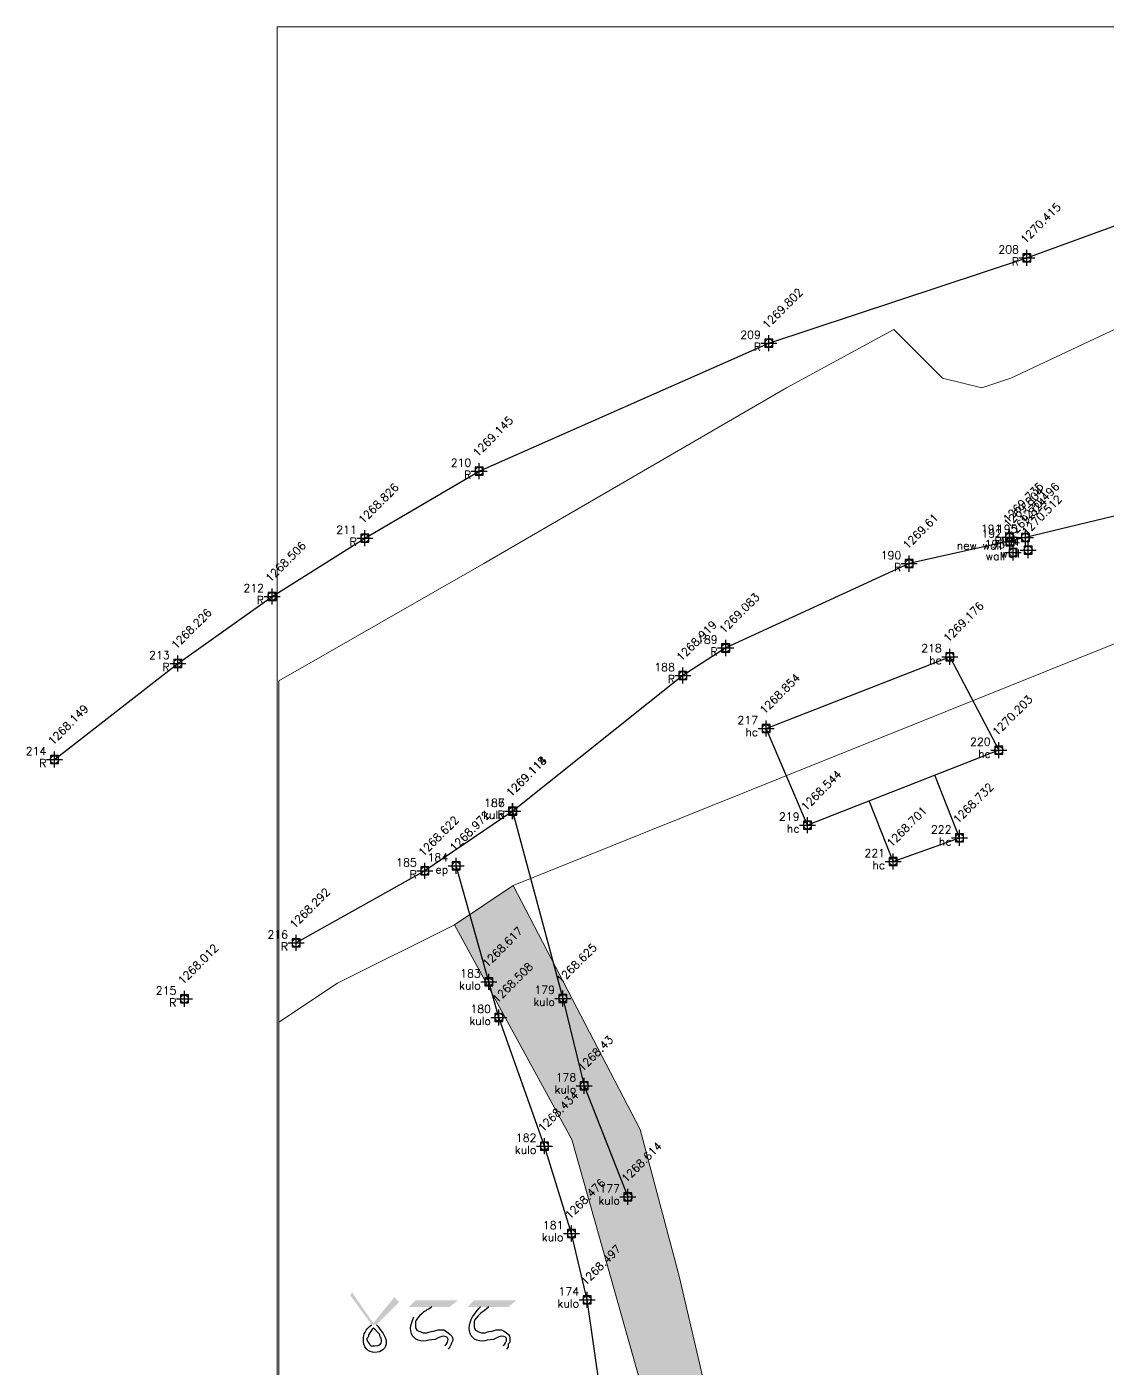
# Model space of a CAD drawing. Header units: metres. Extents: x 345912 to 349030, y 3061206 to 3061792.
# Drawn here: x 346734.21 to 346767.95, y 3061498.99 to 3061540.88 of the extents above; entities that cross this region are included whole.
import ezdxf
from ezdxf.enums import TextEntityAlignment as Align

# ---------------------------------------------------------------- set-up
doc = ezdxf.new("R2010")
doc.units = ezdxf.units.M
doc.header["$MEASUREMENT"] = 0
doc.header["$PDMODE"] = 98
doc.header["$PDSIZE"] = 0.25
for name, color, linetype in [('ep', 7, 'Continuous'), ('Features', 5, 'Continuous'), ('hc', 7, 'Continuous'), ('kulo', 7, 'Continuous'), ('new wall', 7, 'Continuous'), ('PDF4_Geometry', 7, 'Continuous'), ('PDF4_Solid Fills', 7, 'Continuous'), ('Points', 7, 'Continuous'), ('Points-ELV', 6, 'Continuous'), ('Points-NUM', 4, 'Continuous'), ('Points-TXT', 3, 'Continuous'), ('R', 1, 'Continuous'), ('wall', 42, 'Continuous')]:
    doc.layers.add(name, color=color, linetype=linetype)
doc.styles.add('romans', font='romans.shx')

# ---------------------------------------------------------------- blocks, each defined once
blk = doc.blocks.new('POINTS')
at = {"layer": 'Points'}
blk.add_line((0, 0), (0, 0), dxfattribs=at)
blk.add_point((0, 0), dxfattribs=at)
at = {"layer": 'Points-ELV', "style": 'romans'}
blk.add_attdef('ELEV', text='', height=1, rotation=45, dxfattribs=at).set_placement((0, 0), align=Align.BOTTOM_LEFT)
at = {"layer": 'Points-NUM', "style": 'romans'}
blk.add_attdef('PTNUM', text='', height=1, dxfattribs=at).set_placement((0, 0), align=Align.BOTTOM_RIGHT)
at = {"layer": 'Points-TXT', "style": 'romans'}
blk.add_attdef('DESC', text='', height=1, dxfattribs=at).set_placement((0, 0), align=Align.BOTTOM_RIGHT)
blk = doc.blocks.new('dh')
at = {"layer": 'Features'}
blk.add_lwpolyline([(346493.021, 3061338.153), (346498.758, 3061340.397), (346500.285, 3061337.477), (346494.316, 3061335.138)], close=True, dxfattribs=at)
for points in [[(346496.987, 3061334), (346499.062, 3061334.736), (346498.29369, 3061336.69669)], [(346496.987, 3061334), (346496.24488, 3061335.89385)], [(346485.109, 3061335.57), (346486.679, 3061329.726), (346487.343, 3061326.996), (346488.71, 3061323.526)], [(346488.041, 3061310.547), (346488.061, 3061315.966), (346487.433, 3061320.309), (346486.944, 3061322.378), (346486.101, 3061325.11), (346484.682, 3061329.131), (346484.363, 3061330.241), (346483.346, 3061333.862)]]:
    blk.add_lwpolyline(points, dxfattribs=at)
at = {"layer": 'R'}
for points in [[(346470.8, 3061337.185), (346474.65, 3061340.185), (346477.595, 3061342.279), (346480.492, 3061344.098), (346484.067, 3061346.193), (346493.109, 3061350.19), (346501.168, 3061352.853), (346507.472, 3061355.156), (346517.062, 3061356.668), (346525.415, 3061357.549), (346531.112, 3061358.336), (346598.36, 3061359.118), (346606.403, 3061359.135), (346619.498, 3061357.676), (346630.573, 3061355.794), (346651.92, 3061352.284)], [(346649.951, 3061343.735), (346627.556, 3061347.044), (346618.472, 3061348.789), (346597.905, 3061350.377), (346531.896, 3061350.384), (346516.74, 3061347.88), (346501.121, 3061344.123), (346497.494, 3061343.302), (346491.76, 3061340.668), (346490.424, 3061339.807), (346485.111, 3061335.573), (346482.366, 3061333.706), (346478.345, 3061331.457)]]:
    blk.add_lwpolyline(points, dxfattribs=at)
at = {"layer": 'ep', "linetype": 'Continuous'}
ref = blk.add_blockref('POINTS', (346483.346, 3061333.862, 1268.972), dxfattribs=at)
ref.add_attrib('PTNUM', '184', dxfattribs={"layer": 'Points-NUM', "height": 0.25, "style": 'romans'}).set_placement((346483.096, 3061333.9245, 1268.972), align=Align.BOTTOM_RIGHT)
ref.add_attrib('DESC', 'ep', dxfattribs={"layer": 'Points-TXT', "height": 0.25, "style": 'romans'}).set_placement((346483.096, 3061333.5495, 1268.972), align=Align.BOTTOM_RIGHT)
ref.add_attrib('ELEV', '1268.972', dxfattribs={"layer": 'Points-ELV', "height": 0.25, "rotation": 45, "style": 'romans'}).set_placement((346483.346, 3061334.237, 1268.972), align=Align.BOTTOM_LEFT)
at = {"layer": 'hc', "linetype": 'Continuous'}
ref = blk.add_blockref('POINTS', (346498.758, 3061340.397, 1269.176), dxfattribs=at)
ref.add_attrib('PTNUM', '218', dxfattribs={"layer": 'Points-NUM', "height": 0.25, "style": 'romans'}).set_placement((346498.508, 3061340.4595, 1269.176), align=Align.BOTTOM_RIGHT)
ref.add_attrib('DESC', 'hc', dxfattribs={"layer": 'Points-TXT', "height": 0.25, "style": 'romans'}).set_placement((346498.508, 3061340.0845, 1269.176), align=Align.BOTTOM_RIGHT)
ref.add_attrib('ELEV', '1269.176', dxfattribs={"layer": 'Points-ELV', "height": 0.25, "rotation": 45, "style": 'romans'}).set_placement((346498.758, 3061340.772, 1269.176), align=Align.BOTTOM_LEFT)
ref = blk.add_blockref('POINTS', (346493.021, 3061338.153, 1268.854), dxfattribs=at)
ref.add_attrib('PTNUM', '217', dxfattribs={"layer": 'Points-NUM', "height": 0.25, "style": 'romans'}).set_placement((346492.771, 3061338.2155, 1268.854), align=Align.BOTTOM_RIGHT)
ref.add_attrib('DESC', 'hc', dxfattribs={"layer": 'Points-TXT', "height": 0.25, "style": 'romans'}).set_placement((346492.771, 3061337.8405, 1268.854), align=Align.BOTTOM_RIGHT)
ref.add_attrib('ELEV', '1268.854', dxfattribs={"layer": 'Points-ELV', "height": 0.25, "rotation": 45, "style": 'romans'}).set_placement((346493.021, 3061338.528, 1268.854), align=Align.BOTTOM_LEFT)
ref = blk.add_blockref('POINTS', (346500.285, 3061337.477, 1270.203), dxfattribs=at)
ref.add_attrib('PTNUM', '220', dxfattribs={"layer": 'Points-NUM', "height": 0.25, "style": 'romans'}).set_placement((346500.035, 3061337.5395, 1270.203), align=Align.BOTTOM_RIGHT)
ref.add_attrib('DESC', 'hc', dxfattribs={"layer": 'Points-TXT', "height": 0.25, "style": 'romans'}).set_placement((346500.035, 3061337.1645, 1270.203), align=Align.BOTTOM_RIGHT)
ref.add_attrib('ELEV', '1270.203', dxfattribs={"layer": 'Points-ELV', "height": 0.25, "rotation": 45, "style": 'romans'}).set_placement((346500.285, 3061337.852, 1270.203), align=Align.BOTTOM_LEFT)
ref = blk.add_blockref('POINTS', (346494.316, 3061335.138, 1268.544), dxfattribs=at)
ref.add_attrib('PTNUM', '219', dxfattribs={"layer": 'Points-NUM', "height": 0.25, "style": 'romans'}).set_placement((346494.066, 3061335.2005, 1268.544), align=Align.BOTTOM_RIGHT)
ref.add_attrib('DESC', 'hc', dxfattribs={"layer": 'Points-TXT', "height": 0.25, "style": 'romans'}).set_placement((346494.066, 3061334.8255, 1268.544), align=Align.BOTTOM_RIGHT)
ref.add_attrib('ELEV', '1268.544', dxfattribs={"layer": 'Points-ELV', "height": 0.25, "rotation": 45, "style": 'romans'}).set_placement((346494.316, 3061335.513, 1268.544), align=Align.BOTTOM_LEFT)
ref = blk.add_blockref('POINTS', (346499.062, 3061334.736, 1268.732), dxfattribs=at)
ref.add_attrib('PTNUM', '222', dxfattribs={"layer": 'Points-NUM', "height": 0.25, "style": 'romans'}).set_placement((346498.812, 3061334.7985, 1268.732), align=Align.BOTTOM_RIGHT)
ref.add_attrib('DESC', 'hc', dxfattribs={"layer": 'Points-TXT', "height": 0.25, "style": 'romans'}).set_placement((346498.812, 3061334.4235, 1268.732), align=Align.BOTTOM_RIGHT)
ref.add_attrib('ELEV', '1268.732', dxfattribs={"layer": 'Points-ELV', "height": 0.25, "rotation": 45, "style": 'romans'}).set_placement((346499.062, 3061335.111, 1268.732), align=Align.BOTTOM_LEFT)
ref = blk.add_blockref('POINTS', (346496.987, 3061334, 1268.701), dxfattribs=at)
ref.add_attrib('PTNUM', '221', dxfattribs={"layer": 'Points-NUM', "height": 0.25, "style": 'romans'}).set_placement((346496.737, 3061334.0625, 1268.701), align=Align.BOTTOM_RIGHT)
ref.add_attrib('DESC', 'hc', dxfattribs={"layer": 'Points-TXT', "height": 0.25, "style": 'romans'}).set_placement((346496.737, 3061333.6875, 1268.701), align=Align.BOTTOM_RIGHT)
ref.add_attrib('ELEV', '1268.701', dxfattribs={"layer": 'Points-ELV', "height": 0.25, "rotation": 45, "style": 'romans'}).set_placement((346496.987, 3061334.375, 1268.701), align=Align.BOTTOM_LEFT)
at = {"layer": 'kulo', "linetype": 'Continuous'}
ref = blk.add_blockref('POINTS', (346485.109, 3061335.57, 1269.118), dxfattribs=at)
ref.add_attrib('PTNUM', '187', dxfattribs={"layer": 'Points-NUM', "height": 0.25, "style": 'romans'}).set_placement((346484.859, 3061335.6325, 1269.118), align=Align.BOTTOM_RIGHT)
ref.add_attrib('DESC', 'kulo', dxfattribs={"layer": 'Points-TXT', "height": 0.25, "style": 'romans'}).set_placement((346484.859, 3061335.2575, 1269.118), align=Align.BOTTOM_RIGHT)
ref.add_attrib('ELEV', '1269.118', dxfattribs={"layer": 'Points-ELV', "height": 0.25, "rotation": 45, "style": 'romans'}).set_placement((346485.109, 3061335.945, 1269.118), align=Align.BOTTOM_LEFT)
ref = blk.add_blockref('POINTS', (346484.363, 3061330.241, 1268.617), dxfattribs=at)
ref.add_attrib('PTNUM', '183', dxfattribs={"layer": 'Points-NUM', "height": 0.25, "style": 'romans'}).set_placement((346484.113, 3061330.3035, 1268.617), align=Align.BOTTOM_RIGHT)
ref.add_attrib('DESC', 'kulo', dxfattribs={"layer": 'Points-TXT', "height": 0.25, "style": 'romans'}).set_placement((346484.113, 3061329.9285, 1268.617), align=Align.BOTTOM_RIGHT)
ref.add_attrib('ELEV', '1268.617', dxfattribs={"layer": 'Points-ELV', "height": 0.25, "rotation": 45, "style": 'romans'}).set_placement((346484.363, 3061330.616, 1268.617), align=Align.BOTTOM_LEFT)
ref = blk.add_blockref('POINTS', (346486.679, 3061329.726, 1268.625), dxfattribs=at)
ref.add_attrib('PTNUM', '179', dxfattribs={"layer": 'Points-NUM', "height": 0.25, "style": 'romans'}).set_placement((346486.429, 3061329.7885, 1268.625), align=Align.BOTTOM_RIGHT)
ref.add_attrib('DESC', 'kulo', dxfattribs={"layer": 'Points-TXT', "height": 0.25, "style": 'romans'}).set_placement((346486.429, 3061329.4135, 1268.625), align=Align.BOTTOM_RIGHT)
ref.add_attrib('ELEV', '1268.625', dxfattribs={"layer": 'Points-ELV', "height": 0.25, "rotation": 45, "style": 'romans'}).set_placement((346486.679, 3061330.101, 1268.625), align=Align.BOTTOM_LEFT)
ref = blk.add_blockref('POINTS', (346484.682, 3061329.131, 1268.508), dxfattribs=at)
ref.add_attrib('PTNUM', '180', dxfattribs={"layer": 'Points-NUM', "height": 0.25, "style": 'romans'}).set_placement((346484.432, 3061329.1935, 1268.508), align=Align.BOTTOM_RIGHT)
ref.add_attrib('DESC', 'kulo', dxfattribs={"layer": 'Points-TXT', "height": 0.25, "style": 'romans'}).set_placement((346484.432, 3061328.8185, 1268.508), align=Align.BOTTOM_RIGHT)
ref.add_attrib('ELEV', '1268.508', dxfattribs={"layer": 'Points-ELV', "height": 0.25, "rotation": 45, "style": 'romans'}).set_placement((346484.682, 3061329.506, 1268.508), align=Align.BOTTOM_LEFT)
ref = blk.add_blockref('POINTS', (346487.343, 3061326.996, 1268.43), dxfattribs=at)
ref.add_attrib('PTNUM', '178', dxfattribs={"layer": 'Points-NUM', "height": 0.25, "style": 'romans'}).set_placement((346487.093, 3061327.0585, 1268.43), align=Align.BOTTOM_RIGHT)
ref.add_attrib('DESC', 'kulo', dxfattribs={"layer": 'Points-TXT', "height": 0.25, "style": 'romans'}).set_placement((346487.093, 3061326.6835, 1268.43), align=Align.BOTTOM_RIGHT)
ref.add_attrib('ELEV', '1268.43', dxfattribs={"layer": 'Points-ELV', "height": 0.25, "rotation": 45, "style": 'romans'}).set_placement((346487.343, 3061327.371, 1268.43), align=Align.BOTTOM_LEFT)
ref = blk.add_blockref('POINTS', (346486.101, 3061325.11, 1268.434), dxfattribs=at)
ref.add_attrib('PTNUM', '182', dxfattribs={"layer": 'Points-NUM', "height": 0.25, "style": 'romans'}).set_placement((346485.851, 3061325.1725, 1268.434), align=Align.BOTTOM_RIGHT)
ref.add_attrib('DESC', 'kulo', dxfattribs={"layer": 'Points-TXT', "height": 0.25, "style": 'romans'}).set_placement((346485.851, 3061324.7975, 1268.434), align=Align.BOTTOM_RIGHT)
ref.add_attrib('ELEV', '1268.434', dxfattribs={"layer": 'Points-ELV', "height": 0.25, "rotation": 45, "style": 'romans'}).set_placement((346486.101, 3061325.485, 1268.434), align=Align.BOTTOM_LEFT)
ref = blk.add_blockref('POINTS', (346488.71, 3061323.526, 1268.614), dxfattribs=at)
ref.add_attrib('PTNUM', '177', dxfattribs={"layer": 'Points-NUM', "height": 0.25, "style": 'romans'}).set_placement((346488.46, 3061323.5885, 1268.614), align=Align.BOTTOM_RIGHT)
ref.add_attrib('DESC', 'kulo', dxfattribs={"layer": 'Points-TXT', "height": 0.25, "style": 'romans'}).set_placement((346488.46, 3061323.2135, 1268.614), align=Align.BOTTOM_RIGHT)
ref.add_attrib('ELEV', '1268.614', dxfattribs={"layer": 'Points-ELV', "height": 0.25, "rotation": 45, "style": 'romans'}).set_placement((346488.71, 3061323.901, 1268.614), align=Align.BOTTOM_LEFT)
ref = blk.add_blockref('POINTS', (346486.944, 3061322.378, 1268.476), dxfattribs=at)
ref.add_attrib('PTNUM', '181', dxfattribs={"layer": 'Points-NUM', "height": 0.25, "style": 'romans'}).set_placement((346486.694, 3061322.4405, 1268.476), align=Align.BOTTOM_RIGHT)
ref.add_attrib('DESC', 'kulo', dxfattribs={"layer": 'Points-TXT', "height": 0.25, "style": 'romans'}).set_placement((346486.694, 3061322.0655, 1268.476), align=Align.BOTTOM_RIGHT)
ref.add_attrib('ELEV', '1268.476', dxfattribs={"layer": 'Points-ELV', "height": 0.25, "rotation": 45, "style": 'romans'}).set_placement((346486.944, 3061322.753, 1268.476), align=Align.BOTTOM_LEFT)
ref = blk.add_blockref('POINTS', (346487.433, 3061320.309, 1268.497), dxfattribs=at)
ref.add_attrib('PTNUM', '174', dxfattribs={"layer": 'Points-NUM', "height": 0.25, "style": 'romans'}).set_placement((346487.183, 3061320.3715, 1268.497), align=Align.BOTTOM_RIGHT)
ref.add_attrib('DESC', 'kulo', dxfattribs={"layer": 'Points-TXT', "height": 0.25, "style": 'romans'}).set_placement((346487.183, 3061319.9965, 1268.497), align=Align.BOTTOM_RIGHT)
ref.add_attrib('ELEV', '1268.497', dxfattribs={"layer": 'Points-ELV', "height": 0.25, "rotation": 45, "style": 'romans'}).set_placement((346487.433, 3061320.684, 1268.497), align=Align.BOTTOM_LEFT)
at = {"layer": 'new wall', "linetype": 'Continuous'}
ref = blk.add_blockref('POINTS', (346500.638, 3061343.98, 1269.804), dxfattribs=at)
ref.add_attrib('PTNUM', '192', dxfattribs={"layer": 'Points-NUM', "height": 0.25, "style": 'romans'}).set_placement((346500.388, 3061344.0425, 1269.804), align=Align.BOTTOM_RIGHT)
ref.add_attrib('DESC', 'new wall', dxfattribs={"layer": 'Points-TXT', "height": 0.25, "style": 'romans'}).set_placement((346500.388, 3061343.6675, 1269.804), align=Align.BOTTOM_RIGHT)
ref.add_attrib('ELEV', '1269.804', dxfattribs={"layer": 'Points-ELV', "height": 0.25, "rotation": 45, "style": 'romans'}).set_placement((346500.638, 3061344.355, 1269.804), align=Align.BOTTOM_LEFT)
at = {"layer": 'R', "linetype": 'Continuous'}
ref = blk.add_blockref('POINTS', (346501.168, 3061352.853, 1270.415), dxfattribs=at)
ref.add_attrib('PTNUM', '208', dxfattribs={"layer": 'Points-NUM', "height": 0.25, "style": 'romans'}).set_placement((346500.918, 3061352.9155, 1270.415), align=Align.BOTTOM_RIGHT)
ref.add_attrib('DESC', 'R', dxfattribs={"layer": 'Points-TXT', "height": 0.25, "style": 'romans'}).set_placement((346500.918, 3061352.5405, 1270.415), align=Align.BOTTOM_RIGHT)
ref.add_attrib('ELEV', '1270.415', dxfattribs={"layer": 'Points-ELV', "height": 0.25, "rotation": 45, "style": 'romans'}).set_placement((346501.168, 3061353.228, 1270.415), align=Align.BOTTOM_LEFT)
ref = blk.add_blockref('POINTS', (346493.109, 3061350.19, 1269.802), dxfattribs=at)
ref.add_attrib('PTNUM', '209', dxfattribs={"layer": 'Points-NUM', "height": 0.25, "style": 'romans'}).set_placement((346492.859, 3061350.2525, 1269.802), align=Align.BOTTOM_RIGHT)
ref.add_attrib('DESC', 'R', dxfattribs={"layer": 'Points-TXT', "height": 0.25, "style": 'romans'}).set_placement((346492.859, 3061349.8775, 1269.802), align=Align.BOTTOM_RIGHT)
ref.add_attrib('ELEV', '1269.802', dxfattribs={"layer": 'Points-ELV', "height": 0.25, "rotation": 45, "style": 'romans'}).set_placement((346493.109, 3061350.565, 1269.802), align=Align.BOTTOM_LEFT)
ref = blk.add_blockref('POINTS', (346484.067, 3061346.193, 1269.145), dxfattribs=at)
ref.add_attrib('PTNUM', '210', dxfattribs={"layer": 'Points-NUM', "height": 0.25, "style": 'romans'}).set_placement((346483.817, 3061346.2555, 1269.145), align=Align.BOTTOM_RIGHT)
ref.add_attrib('DESC', 'R', dxfattribs={"layer": 'Points-TXT', "height": 0.25, "style": 'romans'}).set_placement((346483.817, 3061345.8805, 1269.145), align=Align.BOTTOM_RIGHT)
ref.add_attrib('ELEV', '1269.145', dxfattribs={"layer": 'Points-ELV', "height": 0.25, "rotation": 45, "style": 'romans'}).set_placement((346484.067, 3061346.568, 1269.145), align=Align.BOTTOM_LEFT)
ref = blk.add_blockref('POINTS', (346480.492, 3061344.098, 1268.826), dxfattribs=at)
ref.add_attrib('PTNUM', '211', dxfattribs={"layer": 'Points-NUM', "height": 0.25, "style": 'romans'}).set_placement((346480.242, 3061344.1605, 1268.826), align=Align.BOTTOM_RIGHT)
ref.add_attrib('DESC', 'R', dxfattribs={"layer": 'Points-TXT', "height": 0.25, "style": 'romans'}).set_placement((346480.242, 3061343.7855, 1268.826), align=Align.BOTTOM_RIGHT)
ref.add_attrib('ELEV', '1268.826', dxfattribs={"layer": 'Points-ELV', "height": 0.25, "rotation": 45, "style": 'romans'}).set_placement((346480.492, 3061344.473, 1268.826), align=Align.BOTTOM_LEFT)
ref = blk.add_blockref('POINTS', (346500.623, 3061344.128, 1269.735), dxfattribs=at)
ref.add_attrib('PTNUM', '191', dxfattribs={"layer": 'Points-NUM', "height": 0.25, "style": 'romans'}).set_placement((346500.373, 3061344.1905, 1269.735), align=Align.BOTTOM_RIGHT)
ref.add_attrib('DESC', 'R', dxfattribs={"layer": 'Points-TXT', "height": 0.25, "style": 'romans'}).set_placement((346500.373, 3061343.8155, 1269.735), align=Align.BOTTOM_RIGHT)
ref.add_attrib('ELEV', '1269.735', dxfattribs={"layer": 'Points-ELV', "height": 0.25, "rotation": 45, "style": 'romans'}).set_placement((346500.623, 3061344.503, 1269.735), align=Align.BOTTOM_LEFT)
ref = blk.add_blockref('POINTS', (346501.121, 3061344.123, 1270.496), dxfattribs=at)
ref.add_attrib('PTNUM', '195', dxfattribs={"layer": 'Points-NUM', "height": 0.25, "style": 'romans'}).set_placement((346500.871, 3061344.1855, 1270.496), align=Align.BOTTOM_RIGHT)
ref.add_attrib('DESC', 'R', dxfattribs={"layer": 'Points-TXT', "height": 0.25, "style": 'romans'}).set_placement((346500.871, 3061343.8105, 1270.496), align=Align.BOTTOM_RIGHT)
ref.add_attrib('ELEV', '1270.496', dxfattribs={"layer": 'Points-ELV', "height": 0.25, "rotation": 45, "style": 'romans'}).set_placement((346501.121, 3061344.498, 1270.496), align=Align.BOTTOM_LEFT)
ref = blk.add_blockref('POINTS', (346497.494, 3061343.302, 1269.61), dxfattribs=at)
ref.add_attrib('PTNUM', '190', dxfattribs={"layer": 'Points-NUM', "height": 0.25, "style": 'romans'}).set_placement((346497.244, 3061343.3645, 1269.61), align=Align.BOTTOM_RIGHT)
ref.add_attrib('DESC', 'R', dxfattribs={"layer": 'Points-TXT', "height": 0.25, "style": 'romans'}).set_placement((346497.244, 3061342.9895, 1269.61), align=Align.BOTTOM_RIGHT)
ref.add_attrib('ELEV', '1269.61', dxfattribs={"layer": 'Points-ELV', "height": 0.25, "rotation": 45, "style": 'romans'}).set_placement((346497.494, 3061343.677, 1269.61), align=Align.BOTTOM_LEFT)
ref = blk.add_blockref('POINTS', (346477.595, 3061342.279, 1268.506), dxfattribs=at)
ref.add_attrib('PTNUM', '212', dxfattribs={"layer": 'Points-NUM', "height": 0.25, "style": 'romans'}).set_placement((346477.345, 3061342.3415, 1268.506), align=Align.BOTTOM_RIGHT)
ref.add_attrib('DESC', 'R', dxfattribs={"layer": 'Points-TXT', "height": 0.25, "style": 'romans'}).set_placement((346477.345, 3061341.9665, 1268.506), align=Align.BOTTOM_RIGHT)
ref.add_attrib('ELEV', '1268.506', dxfattribs={"layer": 'Points-ELV', "height": 0.25, "rotation": 45, "style": 'romans'}).set_placement((346477.595, 3061342.654, 1268.506), align=Align.BOTTOM_LEFT)
ref = blk.add_blockref('POINTS', (346491.76, 3061340.668, 1269.083), dxfattribs=at)
ref.add_attrib('PTNUM', '189', dxfattribs={"layer": 'Points-NUM', "height": 0.25, "style": 'romans'}).set_placement((346491.51, 3061340.7305, 1269.083), align=Align.BOTTOM_RIGHT)
ref.add_attrib('DESC', 'R', dxfattribs={"layer": 'Points-TXT', "height": 0.25, "style": 'romans'}).set_placement((346491.51, 3061340.3555, 1269.083), align=Align.BOTTOM_RIGHT)
ref.add_attrib('ELEV', '1269.083', dxfattribs={"layer": 'Points-ELV', "height": 0.25, "rotation": 45, "style": 'romans'}).set_placement((346491.76, 3061341.043, 1269.083), align=Align.BOTTOM_LEFT)
ref = blk.add_blockref('POINTS', (346474.65, 3061340.185, 1268.226), dxfattribs=at)
ref.add_attrib('PTNUM', '213', dxfattribs={"layer": 'Points-NUM', "height": 0.25, "style": 'romans'}).set_placement((346474.4, 3061340.2475, 1268.226), align=Align.BOTTOM_RIGHT)
ref.add_attrib('DESC', 'R', dxfattribs={"layer": 'Points-TXT', "height": 0.25, "style": 'romans'}).set_placement((346474.4, 3061339.8725, 1268.226), align=Align.BOTTOM_RIGHT)
ref.add_attrib('ELEV', '1268.226', dxfattribs={"layer": 'Points-ELV', "height": 0.25, "rotation": 45, "style": 'romans'}).set_placement((346474.65, 3061340.56, 1268.226), align=Align.BOTTOM_LEFT)
ref = blk.add_blockref('POINTS', (346490.424, 3061339.807, 1268.919), dxfattribs=at)
ref.add_attrib('PTNUM', '188', dxfattribs={"layer": 'Points-NUM', "height": 0.25, "style": 'romans'}).set_placement((346490.174, 3061339.8695, 1268.919), align=Align.BOTTOM_RIGHT)
ref.add_attrib('DESC', 'R', dxfattribs={"layer": 'Points-TXT', "height": 0.25, "style": 'romans'}).set_placement((346490.174, 3061339.4945, 1268.919), align=Align.BOTTOM_RIGHT)
ref.add_attrib('ELEV', '1268.919', dxfattribs={"layer": 'Points-ELV', "height": 0.25, "rotation": 45, "style": 'romans'}).set_placement((346490.424, 3061340.182, 1268.919), align=Align.BOTTOM_LEFT)
ref = blk.add_blockref('POINTS', (346470.8, 3061337.185, 1268.149), dxfattribs=at)
ref.add_attrib('PTNUM', '214', dxfattribs={"layer": 'Points-NUM', "height": 0.25, "style": 'romans'}).set_placement((346470.55, 3061337.2475, 1268.149), align=Align.BOTTOM_RIGHT)
ref.add_attrib('DESC', 'R', dxfattribs={"layer": 'Points-TXT', "height": 0.25, "style": 'romans'}).set_placement((346470.55, 3061336.8725, 1268.149), align=Align.BOTTOM_RIGHT)
ref.add_attrib('ELEV', '1268.149', dxfattribs={"layer": 'Points-ELV', "height": 0.25, "rotation": 45, "style": 'romans'}).set_placement((346470.8, 3061337.56, 1268.149), align=Align.BOTTOM_LEFT)
ref = blk.add_blockref('POINTS', (346485.111, 3061335.573, 1269.114), dxfattribs=at)
ref.add_attrib('PTNUM', '186', dxfattribs={"layer": 'Points-NUM', "height": 0.25, "style": 'romans'}).set_placement((346484.861, 3061335.6355, 1269.114), align=Align.BOTTOM_RIGHT)
ref.add_attrib('DESC', 'R', dxfattribs={"layer": 'Points-TXT', "height": 0.25, "style": 'romans'}).set_placement((346484.861, 3061335.2605, 1269.114), align=Align.BOTTOM_RIGHT)
ref.add_attrib('ELEV', '1269.114', dxfattribs={"layer": 'Points-ELV', "height": 0.25, "rotation": 45, "style": 'romans'}).set_placement((346485.111, 3061335.948, 1269.114), align=Align.BOTTOM_LEFT)
ref = blk.add_blockref('POINTS', (346482.366, 3061333.706, 1268.622), dxfattribs=at)
ref.add_attrib('PTNUM', '185', dxfattribs={"layer": 'Points-NUM', "height": 0.25, "style": 'romans'}).set_placement((346482.116, 3061333.7685, 1268.622), align=Align.BOTTOM_RIGHT)
ref.add_attrib('DESC', 'R', dxfattribs={"layer": 'Points-TXT', "height": 0.25, "style": 'romans'}).set_placement((346482.116, 3061333.3935, 1268.622), align=Align.BOTTOM_RIGHT)
ref.add_attrib('ELEV', '1268.622', dxfattribs={"layer": 'Points-ELV', "height": 0.25, "rotation": 45, "style": 'romans'}).set_placement((346482.366, 3061334.081, 1268.622), align=Align.BOTTOM_LEFT)
ref = blk.add_blockref('POINTS', (346478.345, 3061331.457, 1268.292), dxfattribs=at)
ref.add_attrib('PTNUM', '216', dxfattribs={"layer": 'Points-NUM', "height": 0.25, "style": 'romans'}).set_placement((346478.095, 3061331.5195, 1268.292), align=Align.BOTTOM_RIGHT)
ref.add_attrib('DESC', 'R', dxfattribs={"layer": 'Points-TXT', "height": 0.25, "style": 'romans'}).set_placement((346478.095, 3061331.1445, 1268.292), align=Align.BOTTOM_RIGHT)
ref.add_attrib('ELEV', '1268.292', dxfattribs={"layer": 'Points-ELV', "height": 0.25, "rotation": 45, "style": 'romans'}).set_placement((346478.345, 3061331.832, 1268.292), align=Align.BOTTOM_LEFT)
ref = blk.add_blockref('POINTS', (346474.86, 3061329.707, 1268.012), dxfattribs=at)
ref.add_attrib('PTNUM', '215', dxfattribs={"layer": 'Points-NUM', "height": 0.25, "style": 'romans'}).set_placement((346474.61, 3061329.7695, 1268.012), align=Align.BOTTOM_RIGHT)
ref.add_attrib('DESC', 'R', dxfattribs={"layer": 'Points-TXT', "height": 0.25, "style": 'romans'}).set_placement((346474.61, 3061329.3945, 1268.012), align=Align.BOTTOM_RIGHT)
ref.add_attrib('ELEV', '1268.012', dxfattribs={"layer": 'Points-ELV', "height": 0.25, "rotation": 45, "style": 'romans'}).set_placement((346474.86, 3061330.082, 1268.012), align=Align.BOTTOM_LEFT)
at = {"layer": 'wall', "linetype": 'Continuous'}
ref = blk.add_blockref('POINTS', (346500.737, 3061343.652, 1269.824), dxfattribs=at)
ref.add_attrib('PTNUM', '193', dxfattribs={"layer": 'Points-NUM', "height": 0.25, "style": 'romans'}).set_placement((346500.487, 3061343.7145, 1269.824), align=Align.BOTTOM_RIGHT)
ref.add_attrib('DESC', 'wall', dxfattribs={"layer": 'Points-TXT', "height": 0.25, "style": 'romans'}).set_placement((346500.487, 3061343.3395, 1269.824), align=Align.BOTTOM_RIGHT)
ref.add_attrib('ELEV', '1269.824', dxfattribs={"layer": 'Points-ELV', "height": 0.25, "rotation": 45, "style": 'romans'}).set_placement((346500.737, 3061344.027, 1269.824), align=Align.BOTTOM_LEFT)
ref = blk.add_blockref('POINTS', (346501.201, 3061343.728, 1270.512), dxfattribs=at)
ref.add_attrib('PTNUM', '194', dxfattribs={"layer": 'Points-NUM', "height": 0.25, "style": 'romans'}).set_placement((346500.951, 3061343.7905, 1270.512), align=Align.BOTTOM_RIGHT)
ref.add_attrib('DESC', 'wall', dxfattribs={"layer": 'Points-TXT', "height": 0.25, "style": 'romans'}).set_placement((346500.951, 3061343.4155, 1270.512), align=Align.BOTTOM_RIGHT)
ref.add_attrib('ELEV', '1270.512', dxfattribs={"layer": 'Points-ELV', "height": 0.25, "rotation": 45, "style": 'romans'}).set_placement((346501.201, 3061344.103, 1270.512), align=Align.BOTTOM_LEFT)

msp = doc.modelspace()

# ---------------------------------------------------------------- hatches: boundary and pattern name
at = {"layer": 'PDF4_Solid Fills', "true_color": 0xc3c3c3, "transparency": 33554531}
h = msp.add_hatch(color=9, dxfattribs=at)
h.paths.add_polyline_path([(346861.86867, 3061355.56042), (346855.77267, 3061355.25562), (346854.85827, 3061364.39962), (346853.94387, 3061369.58122), (346859.73507, 3061370.80042), (346860.03987, 3061370.80042), (346860.95427, 3061365.61882), (346861.25907, 3061361.65642)], flags=0)
h.paths.add_polyline_path([(346864.00227, 3061332.39562), (346857.60147, 3061332.09083), (346856.68707, 3061342.14922), (346863.08787, 3061342.14922)], flags=0)
h.paths.add_polyline_path([(346838.09427, 3061366.83802), (346831.99827, 3061365.61882), (346831.08387, 3061365.31402), (346823.46387, 3061364.09482), (346814.01507, 3061362.26602), (346813.71028, 3061362.26602), (346791.45988, 3061357.99882), (346792.37427, 3061364.09482), (346811.27187, 3061367.75243), (346820.72067, 3061369.27642), (346829.55987, 3061371.10522), (346838.70387, 3061372.62922)], flags=0)
h.paths.add_polyline_path([(346867.65987, 3061372.32442), (346864.30707, 3061371.71482), (346864.30707, 3061372.01962), (346864.00227, 3061374.76282), (346867.35507, 3061375.37243)], flags=0)
h.paths.add_polyline_path([(346853.94387, 3061369.58122), (346845.71427, 3061368.05722), (346845.40947, 3061368.05722), (346845.10467, 3061368.05722), (346844.49507, 3061367.75243), (346838.09427, 3061366.83802), (346838.70387, 3061372.62922), (346849.06707, 3061374.76282), (346849.37187, 3061374.76282), (346849.67667, 3061375.06762), (346849.98147, 3061375.06762), (346850.28627, 3061375.06762), (346852.72467, 3061375.67722)], flags=0)
h.paths.add_polyline_path([(346859.73507, 3061370.80042), (346853.94387, 3061369.58122), (346852.72467, 3061375.67722), (346856.99187, 3061376.59162), (346858.82067, 3061376.89642), (346859.43027, 3061371.10522)], flags=0)
h.paths.add_polyline_path([(346864.00227, 3061374.76282), (346864.30707, 3061372.01962), (346864.30707, 3061371.71482), (346859.73507, 3061370.80042), (346859.43027, 3061371.10522), (346858.82067, 3061376.89642), (346860.95427, 3061377.20123), (346863.69747, 3061377.50603), (346863.69747, 3061376.89642)], flags=0)
h.paths.add_polyline_path([(346867.35507, 3061375.37243), (346864.00227, 3061374.76282), (346863.69747, 3061376.89642), (346863.69747, 3061377.50603), (346867.05027, 3061378.11562)], flags=0)
h.paths.add_polyline_path([(346956.05188, 3061317.15562), (346955.13748, 3061318.37482), (346952.39427, 3061320.81322), (346949.95587, 3061321.11802), (346943.85987, 3061323.25162), (346934.71587, 3061325.99482), (346928.01028, 3061327.51882), (346922.82867, 3061327.51882), (346919.78067, 3061327.21402), (346917.64707, 3061326.29962), (346909.41747, 3061322.03243), (346903.32147, 3061317.76522), (346901.18787, 3061317.15562), (346787.49747, 3061317.15562), (346787.19267, 3061318.37482), (346787.19267, 3061320.50842), (346788.10707, 3061333.91962), (346788.41187, 3061335.74842), (346788.41187, 3061342.14922), (346788.71668, 3061350.37882), (346789.63107, 3061357.08442), (346790.54547, 3061360.74202), (346790.54547, 3061366.22842), (346791.45988, 3061369.58122), (346794.50787, 3061379.03002), (346793.89827, 3061382.07802), (346793.59348, 3061382.99243), (346790.54547, 3061391.83162), (346787.19267, 3061402.80443), (346782.92547, 3061416.52042), (346782.92547, 3061419.87322), (346782.92547, 3061427.18843), (346780.18227, 3061437.55162), (346778.04867, 3061448.82923), (346775.30547, 3061457.36363), (346773.78147, 3061460.41162), (346770.73347, 3061464.06923), (346767.07587, 3061467.72682), (346763.11347, 3061473.51802), (346756.40787, 3061482.66203), (346754.88388, 3061486.31962), (346748.78787, 3061488.45322), (346744.82547, 3061489.36763), (346745.73987, 3061490.58682), (346754.57907, 3061487.84363), (346755.18867, 3061488.75802), (346754.57907, 3061494.24442), (346751.22627, 3061506.13162), (346747.56867, 3061512.83722), (346749.39748, 3061514.05643), (346753.35987, 3061506.43643), (346754.57907, 3061501.86442), (346756.71267, 3061492.72042), (346757.32227, 3061484.79563), (346760.37028, 3061481.13802), (346761.89427, 3061478.39483), (346767.07587, 3061470.77483), (346772.56227, 3061464.37402), (346775.00067, 3061461.02123), (346778.04867, 3061454.62042), (346780.18227, 3061447.00042), (346780.79187, 3061442.42843), (346784.44948, 3061428.10282), (346785.05907, 3061419.87322), (346785.36387, 3061417.13002), (346789.93587, 3061400.67083), (346795.11747, 3061386.04042), (346796.03187, 3061382.07802), (346795.42227, 3061375.67722), (346792.67907, 3061367.14282), (346792.37427, 3061364.09482), (346791.45988, 3061357.99882), (346791.15507, 3061353.73162), (346790.24067, 3061345.19722), (346789.93587, 3061333.61482), (346789.93587, 3061332.70042), (346789.63107, 3061331.48123), (346789.32628, 3061325.69002), (346789.02147, 3061321.42283), (346789.32628, 3061318.98443), (346789.63107, 3061317.15562), (346895.09187, 3061317.15562), (346896.00627, 3061317.46042), (346900.57827, 3061318.67962), (346905.45507, 3061320.81322), (346908.80787, 3061323.25162), (346916.12308, 3061327.21402), (346916.73267, 3061327.51882), (346917.64707, 3061327.82362), (346920.69507, 3061328.73802), (346927.70547, 3061328.73802), (346936.23988, 3061326.90923), (346946.29828, 3061324.16603), (346948.12707, 3061323.25162), (346949.04147, 3061322.94682), (346955.13748, 3061320.50842), (346957.57587, 3061318.37482), (346957.88067, 3061318.07002), (346958.49028, 3061317.15562)], flags=0)
h.paths.add_polyline_path([(346863.08787, 3061342.14922), (346856.68707, 3061342.14922), (346855.77267, 3061355.25562), (346861.86867, 3061355.56042), (346862.17347, 3061353.73162), (346862.78307, 3061343.97802)], flags=0)
h = msp.add_hatch(color=9, dxfattribs=at)
h.paths.add_polyline_path([(346861.86867, 3061355.56042), (346855.77267, 3061355.25562), (346854.85827, 3061364.39962), (346853.94387, 3061369.58122), (346859.73507, 3061370.80042), (346860.03987, 3061370.80042), (346860.95427, 3061365.61882), (346861.25907, 3061361.65642)], flags=0)
h.paths.add_polyline_path([(346864.00227, 3061332.39562), (346857.60147, 3061332.09083), (346856.68707, 3061342.14922), (346863.08787, 3061342.14922)], flags=0)
h.paths.add_polyline_path([(346838.09427, 3061366.83802), (346831.99827, 3061365.61882), (346831.08387, 3061365.31402), (346823.46387, 3061364.09482), (346814.01507, 3061362.26602), (346813.71028, 3061362.26602), (346791.45988, 3061357.99882), (346792.37427, 3061364.09482), (346811.27187, 3061367.75243), (346820.72067, 3061369.27642), (346829.55987, 3061371.10522), (346838.70387, 3061372.62922)], flags=0)
h.paths.add_polyline_path([(346867.65987, 3061372.32442), (346864.30707, 3061371.71482), (346864.30707, 3061372.01962), (346864.00227, 3061374.76282), (346867.35507, 3061375.37243)], flags=0)
h.paths.add_polyline_path([(346853.94387, 3061369.58122), (346845.71427, 3061368.05722), (346845.40947, 3061368.05722), (346845.10467, 3061368.05722), (346844.49507, 3061367.75243), (346838.09427, 3061366.83802), (346838.70387, 3061372.62922), (346849.06707, 3061374.76282), (346849.37187, 3061374.76282), (346849.67667, 3061375.06762), (346849.98147, 3061375.06762), (346850.28627, 3061375.06762), (346852.72467, 3061375.67722)], flags=0)
h.paths.add_polyline_path([(346859.73507, 3061370.80042), (346853.94387, 3061369.58122), (346852.72467, 3061375.67722), (346856.99187, 3061376.59162), (346858.82067, 3061376.89642), (346859.43027, 3061371.10522)], flags=0)
h.paths.add_polyline_path([(346864.00227, 3061374.76282), (346864.30707, 3061372.01962), (346864.30707, 3061371.71482), (346859.73507, 3061370.80042), (346859.43027, 3061371.10522), (346858.82067, 3061376.89642), (346860.95427, 3061377.20123), (346863.69747, 3061377.50603), (346863.69747, 3061376.89642)], flags=0)
h.paths.add_polyline_path([(346867.35507, 3061375.37243), (346864.00227, 3061374.76282), (346863.69747, 3061376.89642), (346863.69747, 3061377.50603), (346867.05027, 3061378.11562)], flags=0)
h.paths.add_polyline_path([(346956.05188, 3061317.15562), (346955.13748, 3061318.37482), (346952.39427, 3061320.81322), (346949.95587, 3061321.11802), (346943.85987, 3061323.25162), (346934.71587, 3061325.99482), (346928.01028, 3061327.51882), (346922.82867, 3061327.51882), (346919.78067, 3061327.21402), (346917.64707, 3061326.29962), (346909.41747, 3061322.03243), (346903.32147, 3061317.76522), (346901.18787, 3061317.15562), (346787.49747, 3061317.15562), (346787.19267, 3061318.37482), (346787.19267, 3061320.50842), (346788.10707, 3061333.91962), (346788.41187, 3061335.74842), (346788.41187, 3061342.14922), (346788.71668, 3061350.37882), (346789.63107, 3061357.08442), (346790.54547, 3061360.74202), (346790.54547, 3061366.22842), (346791.45988, 3061369.58122), (346794.50787, 3061379.03002), (346793.89827, 3061382.07802), (346793.59348, 3061382.99243), (346790.54547, 3061391.83162), (346787.19267, 3061402.80443), (346782.92547, 3061416.52042), (346782.92547, 3061419.87322), (346782.92547, 3061427.18843), (346780.18227, 3061437.55162), (346778.04867, 3061448.82923), (346775.30547, 3061457.36363), (346773.78147, 3061460.41162), (346770.73347, 3061464.06923), (346767.07587, 3061467.72682), (346763.11347, 3061473.51802), (346756.40787, 3061482.66203), (346754.88388, 3061486.31962), (346748.78787, 3061488.45322), (346744.82547, 3061489.36763), (346745.73987, 3061490.58682), (346754.57907, 3061487.84363), (346755.18867, 3061488.75802), (346754.57907, 3061494.24442), (346751.22627, 3061506.13162), (346747.56867, 3061512.83722), (346749.39748, 3061514.05643), (346753.35987, 3061506.43643), (346754.57907, 3061501.86442), (346756.71267, 3061492.72042), (346757.32227, 3061484.79563), (346760.37028, 3061481.13802), (346761.89427, 3061478.39483), (346767.07587, 3061470.77483), (346772.56227, 3061464.37402), (346775.00067, 3061461.02123), (346778.04867, 3061454.62042), (346780.18227, 3061447.00042), (346780.79187, 3061442.42843), (346784.44948, 3061428.10282), (346785.05907, 3061419.87322), (346785.36387, 3061417.13002), (346789.93587, 3061400.67083), (346795.11747, 3061386.04042), (346796.03187, 3061382.07802), (346795.42227, 3061375.67722), (346792.67907, 3061367.14282), (346792.37427, 3061364.09482), (346791.45988, 3061357.99882), (346791.15507, 3061353.73162), (346790.24067, 3061345.19722), (346789.93587, 3061333.61482), (346789.93587, 3061332.70042), (346789.63107, 3061331.48123), (346789.32628, 3061325.69002), (346789.02147, 3061321.42283), (346789.32628, 3061318.98443), (346789.63107, 3061317.15562), (346895.09187, 3061317.15562), (346896.00627, 3061317.46042), (346900.57827, 3061318.67962), (346905.45507, 3061320.81322), (346908.80787, 3061323.25162), (346916.12308, 3061327.21402), (346916.73267, 3061327.51882), (346917.64707, 3061327.82362), (346920.69507, 3061328.73802), (346927.70547, 3061328.73802), (346936.23988, 3061326.90923), (346946.29828, 3061324.16603), (346948.12707, 3061323.25162), (346949.04147, 3061322.94682), (346955.13748, 3061320.50842), (346957.57587, 3061318.37482), (346957.88067, 3061318.07002), (346958.49028, 3061317.15562)], flags=0)
h.paths.add_polyline_path([(346863.08787, 3061342.14922), (346856.68707, 3061342.14922), (346855.77267, 3061355.25562), (346861.86867, 3061355.56042), (346862.17347, 3061353.73162), (346862.78307, 3061343.97802)], flags=0)
at = {"layer": 'PDF4_Solid Fills', "transparency": 33554559}
h = msp.add_hatch(color=256, dxfattribs=at)
h.paths.add_polyline_path([(346744.97788, 3061500.34043), (346744.31748, 3061501.25483), (346744.36828, 3061501.35643), (346745.02868, 3061500.39123), (346745.68908, 3061501.20403), (346745.84148, 3061501.05163), (346745.13028, 3061500.34043)], flags=0)
h.paths.add_polyline_path([(346746.55268, 3061500.89923), (346746.14628, 3061500.89923), (346746.34948, 3061501.10243), (346747.67028, 3061501.10243), (346747.41628, 3061500.89923), (346746.85748, 3061500.89923)], flags=0)
h.paths.add_polyline_path([(346747.36548, 3061499.57843), (346747.26388, 3061499.68003)], flags=0)
h.paths.add_polyline_path([(346746.29868, 3061500.59443, 0.05142114), (346746.55268, 3061500.89923)], flags=0)
h.paths.add_polyline_path([(346748.38148, 3061500.89923), (346747.97508, 3061500.89923), (346748.17828, 3061501.10243), (346749.49908, 3061501.10243), (346749.24508, 3061500.89923), (346748.63548, 3061500.89923)], flags=0)
h.paths.add_polyline_path([(346749.19428, 3061499.57843), (346749.09268, 3061499.68003)], flags=0)

# ---------------------------------------------------------------- linework, layer by layer
at = {"layer": 'PDF4_Geometry', "lineweight": 13}
msp.add_lwpolyline([(346742.03148, 3061540.87883), (346969.86948, 3061540.87883), (346969.86948, 3061317.05403), (346742.03148, 3061317.05403)], close=True, dxfattribs=at)
at = {"layer": 'PDF4_Geometry', "lineweight": 9}
for points in [[(346807.61428, 3061531.12523), (346798.47028, 3061531.12523), (346792.37428, 3061530.82043), (346790.24068, 3061530.21083), (346777.43907, 3061525.33403), (346749.39748, 3061514.05643), (346747.56868, 3061512.83723), (346743.91108, 3061511.00844), (346742.08228, 3061509.78923), (346742.08228, 3061520.45723), (346748.48308, 3061524.11483), (346757.93188, 3061529.60123), (346761.28468, 3061531.43003), (346762.80868, 3061529.90603), (346764.02788, 3061529.60123), (346764.94228, 3061529.90603), (346770.12388, 3061532.34443), (346775.91508, 3061534.47803), (346780.79188, 3061535.08763), (346786.58308, 3061535.08763), (346792.67907, 3061533.86843), (346803.34708, 3061535.39243)], [(346807.61428, 3061531.12523), (346798.47028, 3061531.12523), (346792.37428, 3061530.82043), (346790.24068, 3061530.21083), (346777.43907, 3061525.33403), (346749.39748, 3061514.05643), (346747.56868, 3061512.83723), (346743.91108, 3061511.00844), (346742.08228, 3061509.78923), (346742.08228, 3061520.45723), (346748.48308, 3061524.11483), (346757.93188, 3061529.60123), (346761.28468, 3061531.43003), (346762.80868, 3061529.90603), (346764.02788, 3061529.60123), (346764.94228, 3061529.90603), (346770.12388, 3061532.34443), (346775.91508, 3061534.47803), (346780.79188, 3061535.08763), (346786.58308, 3061535.08763), (346792.67907, 3061533.86843), (346803.34708, 3061535.39243)], [(346754.57907, 3061494.24442), (346751.22627, 3061506.13162), (346747.56867, 3061512.83722), (346749.39748, 3061514.05643), (346753.35987, 3061506.43643), (346754.57907, 3061501.86442), (346756.71267, 3061492.72042)], [(346754.57907, 3061494.24442), (346751.22627, 3061506.13162), (346747.56867, 3061512.83722), (346749.39748, 3061514.05643), (346753.35987, 3061506.43643), (346754.57907, 3061501.86442), (346756.71267, 3061492.72042)]]:
    msp.add_lwpolyline(points, dxfattribs=at)
for points in [[(346772.56227, 3061464.37403), (346767.07588, 3061470.77484), (346761.89428, 3061478.39484), (346760.37028, 3061481.13803), (346757.32228, 3061484.79564), (346756.71268, 3061492.72043), (346754.57908, 3061501.86443), (346753.35988, 3061506.43643), (346749.39748, 3061514.05643), (346777.43907, 3061525.33403), (346774.69587, 3061509.17963), (346771.03828, 3061496.07323), (346770.42868, 3061490.28204), (346774.39108, 3061480.22363), (346776.21988, 3061477.78523), (346778.04867, 3061470.47003)], [(346772.56227, 3061464.37403), (346767.07588, 3061470.77484), (346761.89428, 3061478.39484), (346760.37028, 3061481.13803), (346757.32228, 3061484.79564), (346756.71268, 3061492.72043), (346754.57908, 3061501.86443), (346753.35988, 3061506.43643), (346749.39748, 3061514.05643), (346777.43907, 3061525.33403), (346774.69587, 3061509.17963), (346771.03828, 3061496.07323), (346770.42868, 3061490.28204), (346774.39108, 3061480.22363), (346776.21988, 3061477.78523), (346778.04867, 3061470.47003)], [(346745.73988, 3061490.58683), (346746.34948, 3061492.41564), (346743.30148, 3061493.63484), (346744.21588, 3061493.93963), (346742.08228, 3061497.90204), (346742.08228, 3061509.78923), (346743.91108, 3061511.00844), (346747.56868, 3061512.83723), (346751.22628, 3061506.13163), (346754.57908, 3061494.24443), (346755.18868, 3061488.75803), (346754.57908, 3061487.84363)], [(346745.73988, 3061490.58683), (346746.34948, 3061492.41564), (346743.30148, 3061493.63484), (346744.21588, 3061493.93963), (346742.08228, 3061497.90204), (346742.08228, 3061509.78923), (346743.91108, 3061511.00844), (346747.56868, 3061512.83723), (346751.22628, 3061506.13163), (346754.57908, 3061494.24443), (346755.18868, 3061488.75803), (346754.57908, 3061487.84363)]]:
    msp.add_lwpolyline(points, close=True, dxfattribs=at)
at = {"layer": 'PDF4_Geometry', "lineweight": 25}
for points in [[(346746.85748, 3061500.89923), (346746.70508, 3061500.79763), (346746.60348, 3061500.74683), (346746.55268, 3061500.69603)], [(346748.12748, 3061500.59443), (346748.17828, 3061500.64523), (346748.22908, 3061500.74683), (346748.38148, 3061500.89923)], [(346748.63548, 3061500.89923), (346748.53388, 3061500.79763), (346748.43228, 3061500.74683), (346748.38148, 3061500.69603)], [(346744.72388, 3061499.88323), (346744.72388, 3061500.03563), (346744.77468, 3061500.18803), (346744.97788, 3061500.34043)], [(346745.13028, 3061500.34043), (346745.18108, 3061500.28963), (346745.23188, 3061500.18803), (346745.33348, 3061500.08643)], [(346746.19708, 3061500.23883), (346746.19708, 3061500.34043), (346746.24788, 3061500.49283), (346746.29868, 3061500.59443)], [(346746.55268, 3061500.69603), (346746.45108, 3061500.59443), (346746.34948, 3061500.49283), (346746.34948, 3061500.44203)], [(346746.34948, 3061500.44203), (346746.34948, 3061500.39123), (346746.34948, 3061500.39123), (346746.34948, 3061500.34043)], [(346746.34948, 3061500.34043), (346746.34948, 3061500.23883), (346746.34948, 3061500.18803), (346746.45108, 3061500.13723)], [(346748.02588, 3061500.23883), (346748.02588, 3061500.34043), (346748.07668, 3061500.49283), (346748.12748, 3061500.59443)], [(346748.38148, 3061500.69603), (346748.27988, 3061500.59443), (346748.17828, 3061500.49283), (346748.17828, 3061500.44203)], [(346748.17828, 3061500.44203), (346748.17828, 3061500.39123), (346748.17828, 3061500.39123), (346748.17828, 3061500.34043)], [(346748.17828, 3061500.34043), (346748.17828, 3061500.23883), (346748.17828, 3061500.18803), (346748.27988, 3061500.13723)], [(346744.87628, 3061499.98483), (346744.87628, 3061499.93403), (346744.82548, 3061499.93403), (346744.82548, 3061499.88323)], [(346744.92708, 3061500.08643), (346744.92708, 3061500.08643), (346744.87628, 3061500.03563), (346744.87628, 3061499.98483)], [(346745.02868, 3061500.23883), (346745.02868, 3061500.23883), (346744.97788, 3061500.18803), (346744.92708, 3061500.08643)], [(346745.13028, 3061500.13723), (346745.13028, 3061500.18803), (346745.07948, 3061500.18803), (346745.02868, 3061500.23883)], [(346745.23188, 3061500.03563), (346745.18108, 3061500.08643), (346745.18108, 3061500.08643), (346745.13028, 3061500.13723)], [(346745.28268, 3061499.88323), (346745.28268, 3061499.93403), (346745.23188, 3061499.98483), (346745.23188, 3061500.03563)], [(346745.33348, 3061500.08643), (346745.38428, 3061499.98483), (346745.43508, 3061499.88323), (346745.43508, 3061499.83243)], [(346746.60348, 3061499.83243), (346746.34948, 3061499.83243), (346746.19708, 3061499.98483), (346746.19708, 3061500.23883)], [(346746.45108, 3061500.13723), (346746.50188, 3061500.13723), (346746.55268, 3061500.08643), (346746.65428, 3061500.08643)], [(346746.65428, 3061500.08643), (346746.70508, 3061500.08643), (346746.80668, 3061500.13723), (346746.90828, 3061500.13723)], [(346746.90828, 3061500.13723), (346747.00988, 3061500.18803), (346747.11148, 3061500.18803), (346747.16228, 3061500.18803)], [(346747.21308, 3061499.98483), (346747.16228, 3061499.98483), (346747.06068, 3061499.93403), (346746.95908, 3061499.88323)], [(346747.16228, 3061500.18803), (346747.26388, 3061500.18803), (346747.31468, 3061500.13723), (346747.36548, 3061500.08643)], [(346747.36548, 3061499.88323), (346747.36548, 3061499.93403), (346747.31468, 3061499.98483), (346747.21308, 3061499.98483)], [(346747.36548, 3061500.08643), (346747.46708, 3061500.03563), (346747.51788, 3061499.93403), (346747.51788, 3061499.88323)], [(346748.43228, 3061499.83243), (346748.17828, 3061499.83243), (346748.02588, 3061499.98483), (346748.02588, 3061500.23883)], [(346748.27988, 3061500.13723), (346748.27988, 3061500.13723), (346748.38148, 3061500.08643), (346748.48308, 3061500.08643)], [(346748.48308, 3061500.08643), (346748.53388, 3061500.08643), (346748.58468, 3061500.13723), (346748.73708, 3061500.13723)], [(346748.73708, 3061500.13723), (346748.83868, 3061500.18803), (346748.88948, 3061500.18803), (346748.99108, 3061500.18803)], [(346749.04188, 3061499.98483), (346748.99108, 3061499.98483), (346748.88948, 3061499.93403), (346748.78788, 3061499.88323)], [(346748.99108, 3061500.18803), (346749.04188, 3061500.18803), (346749.14348, 3061500.13723), (346749.19428, 3061500.08643)], [(346749.19428, 3061499.88323), (346749.19428, 3061499.93403), (346749.14348, 3061499.98483), (346749.04188, 3061499.98483)], [(346749.19428, 3061500.08643), (346749.29588, 3061500.03563), (346749.29588, 3061499.93403), (346749.29588, 3061499.88323)], [(346744.82548, 3061499.57843), (346744.72388, 3061499.68003), (346744.72388, 3061499.78163), (346744.72388, 3061499.88323)], [(346744.82548, 3061499.88323), (346744.82548, 3061499.83243), (346744.87628, 3061499.78163), (346744.92708, 3061499.73083)], [(346745.07948, 3061499.47683), (346744.97788, 3061499.47683), (346744.87628, 3061499.52763), (346744.82548, 3061499.57843)], [(346744.92708, 3061499.73083), (346744.92708, 3061499.68003), (346744.97788, 3061499.68003), (346745.07948, 3061499.68003)], [(346745.07948, 3061499.68003), (346745.23188, 3061499.68003), (346745.28268, 3061499.73083), (346745.28268, 3061499.83243)], [(346745.43508, 3061499.83243), (346745.43508, 3061499.57843), (346745.28268, 3061499.47683), (346745.07948, 3061499.47683)], [(346745.28268, 3061499.83243), (346745.28268, 3061499.83243), (346745.28268, 3061499.88323), (346745.28268, 3061499.88323)], [(346746.95908, 3061499.88323), (346746.80668, 3061499.88323), (346746.70508, 3061499.83243), (346746.60348, 3061499.83243)], [(346747.26388, 3061499.68003), (346747.31468, 3061499.73083), (346747.36548, 3061499.83243), (346747.36548, 3061499.88323)], [(346747.46708, 3061499.73083), (346747.41628, 3061499.68003), (346747.41628, 3061499.62923), (346747.36548, 3061499.57843)], [(346747.51788, 3061499.88323), (346747.51788, 3061499.83243), (346747.46708, 3061499.78163), (346747.46708, 3061499.73083)], [(346748.78788, 3061499.88323), (346748.63548, 3061499.88323), (346748.53388, 3061499.83243), (346748.43228, 3061499.83243)], [(346749.09268, 3061499.68003), (346749.14348, 3061499.73083), (346749.19428, 3061499.83243), (346749.19428, 3061499.88323)], [(346749.24508, 3061499.73083), (346749.24508, 3061499.68003), (346749.24508, 3061499.62923), (346749.19428, 3061499.57843)], [(346749.29588, 3061499.88323), (346749.29588, 3061499.83243), (346749.29588, 3061499.78163), (346749.24508, 3061499.73083)]]:
    msp.add_open_spline(points, degree=3, dxfattribs=at)

# ---------------------------------------------------------------- block references
at = {"layer": 'Features'}
msp.add_blockref('dh', (264.27326, 180.81034), dxfattribs=at)

doc.saveas('drawing.dxf')
